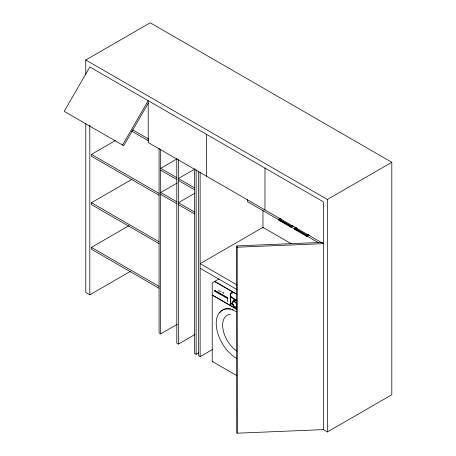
<?xml version="1.0" encoding="UTF-8"?>
<svg xmlns="http://www.w3.org/2000/svg" width="456" height="456" viewBox="0 0 456 456"><rect width="100%" height="100%" fill="white"/><g stroke="black" fill="none" stroke-linecap="round" stroke-linejoin="round"><path stroke-width="0.68" d="M122.578 145.059L148.2 100.679L148.2 142.523L323.355 243.646L237.023 247.22L236.858 245.909L322.489 242.364M148.274 103.187L123.718 145.72L64.193 111.355L89.815 66.969L323.355 201.803L323.355 429.626L327.385 431.952L391.807 394.759L391.807 162.285L150.218 22.8L85.791 59.992L85.791 74.214M222.203 292.41L222.499 292.524M234.709 300.709A3.591 2.075 60 0 1 234.96 300.145L235.136 299.985M159.076 195.293L91.428 156.237L91.428 154.379L115.442 140.516M159.076 243.646L91.428 204.596L91.428 202.732L132.075 179.271M176.694 159.081L160.683 168.327L176.791 177.629M195.025 168.959L178.399 178.558L194.507 187.855M177.31 182.907L160.683 192.506L176.791 201.803M159.076 288.283L91.428 249.227L91.428 247.369L128.991 225.68M195.025 193.133L178.399 202.732L194.507 212.034M85.791 123.268L85.791 292.467L89.815 294.793L130.313 271.417M293.151 225.885L290.899 227.185L278.257 219.889L278.257 219.239L279.944 218.259M279.38 219.889L279.38 219.239L280.508 218.584M279.944 219.564L281.073 218.908M85.791 59.992L327.385 199.477L391.807 162.285M292.028 225.235L290.899 225.885L279.38 219.239M278.257 219.239L290.899 226.535L292.587 225.56M309.259 235.182L307.002 236.487L294.359 229.186L294.359 228.536L296.052 227.561M296.617 227.886L295.488 228.536L307.002 235.182L308.131 234.532M295.488 229.186L297.181 228.211M218.988 278.969L214.713 281.438L236.732 294.148M308.695 234.857L307.002 235.837L294.359 228.536M227.698 298.583L214.713 291.202L214.713 290.506L227.698 297.888L227.698 301.604M214.713 291.202L214.816 290.449M218.812 290.056L219.108 291.572M219.94 290.905L220.322 291.065M221.166 291.783L220.818 291.652M232.731 291.96L231.124 292.889A1.111 0.644 -60 0 0 230.314 294.285L230.314 305.44L212.2 294.981L212.2 283.82A1.111 0.644 -60 0 1 213.003 282.429L214.611 281.495L232.731 291.96L232.731 293.265M159.076 148.36L159.076 332.92L160.683 333.849L177.31 324.25M214.713 290.506L227.698 297.888M236.784 294.297L233.136 292.193L231.523 293.123A1.111 0.644 -60 0 0 230.719 294.513L230.719 296.839L231.124 296.605M232.993 304.619L230.759 303.325L230.759 296.907L231.158 296.674M236.801 309.185L230.719 305.674L230.719 303.348L231.158 303.097M176.791 158.591L176.791 343.146L178.399 344.08L195.025 334.476M194.507 168.817L194.507 353.377L196.12 354.306L198.582 352.887M198.531 171.142L198.531 355.703L200.144 356.632L212.462 349.518M236.858 245.909L237.023 433.2L323.355 429.626M223.337 293.1L223.651 293.242M223.731 292.866L223.252 292.621M132.713 129.863L148.736 139.108M131.482 131.009L148.736 140.972M279.585 220.237L247.614 201.78L247.614 199.671M279.898 220.419L283.552 222.528M283.877 222.716L285.097 223.423M289.389 225.897L296.126 229.784M296.542 230.023L297.757 230.73M302.02 233.193L303.24 233.894M304.46 234.601L305.68 235.302M306.677 235.877L318.47 242.689M291.31 243.743L262.958 227.379L200.144 263.642L237.12 284.989M160.683 170.185L176.791 179.487M178.399 180.416L194.507 189.713M91.428 154.379L159.076 193.435M160.683 194.364L176.791 203.661M178.399 204.596L194.507 213.892M91.428 202.732L159.076 241.788M200.144 268.293L237.12 289.64M230.719 296.839L234.783 299.187L234.053 299.358A4.554 2.628 60 0 0 233.136 301.49M230.759 296.907L234.675 299.164M230.719 303.348L233.044 304.688M236.664 309.219L212.2 295.095L212.2 361.004A1.134 0.655 -60 0 0 213.003 361.465M91.428 247.369L159.076 286.425M212.433 361.528L236.898 375.653M327.385 199.477L327.385 431.952M307.002 235.182L307.002 236.487M295.129 227.105L295.129 228.507M290.899 226.535L290.899 227.185M264.97 168.093L264.97 209.942M262.958 210.341L262.958 228.085M237.023 247.22L237.023 433.2M227.601 297.945L227.601 298.64M206.585 134.383L206.585 176.233M200.144 172.072L200.144 356.632M196.12 169.746L196.12 354.306M178.399 159.52L178.399 344.08M160.683 149.289L160.683 333.849M89.815 125.349L89.815 294.793M236.903 306.962A3.517 2.029 60 0 1 233.147 305.554A3.517 2.029 60 0 1 233.147 301.154A3.517 2.029 60 0 1 236.903 304.089M234.76 300.755A3.517 2.029 60 0 1 235.005 300.202M233.905 301.171A3.591 2.075 60 0 1 237.012 300.897M236.356 358.211A28.471 16.439 60 0 1 216.224 323.344A28.471 16.439 60 0 1 236.356 311.716M219.724 312.81A28.471 16.439 60 0 1 230.519 308.718M231.95 309.037A28.471 16.439 60 0 1 233.227 309.43M236.824 351.023A21.671 12.511 60 0 1 223.03 329.352A21.671 12.511 60 0 1 230.308 314.292M233.632 300.937A3.984 2.303 60 0 1 236.356 300.094M232.771 303.137A2.793 1.613 60 0 0 235.735 306.825A2.793 1.613 60 0 0 235.735 302.875A2.793 1.613 60 0 0 232.771 303.137"/></g></svg>
